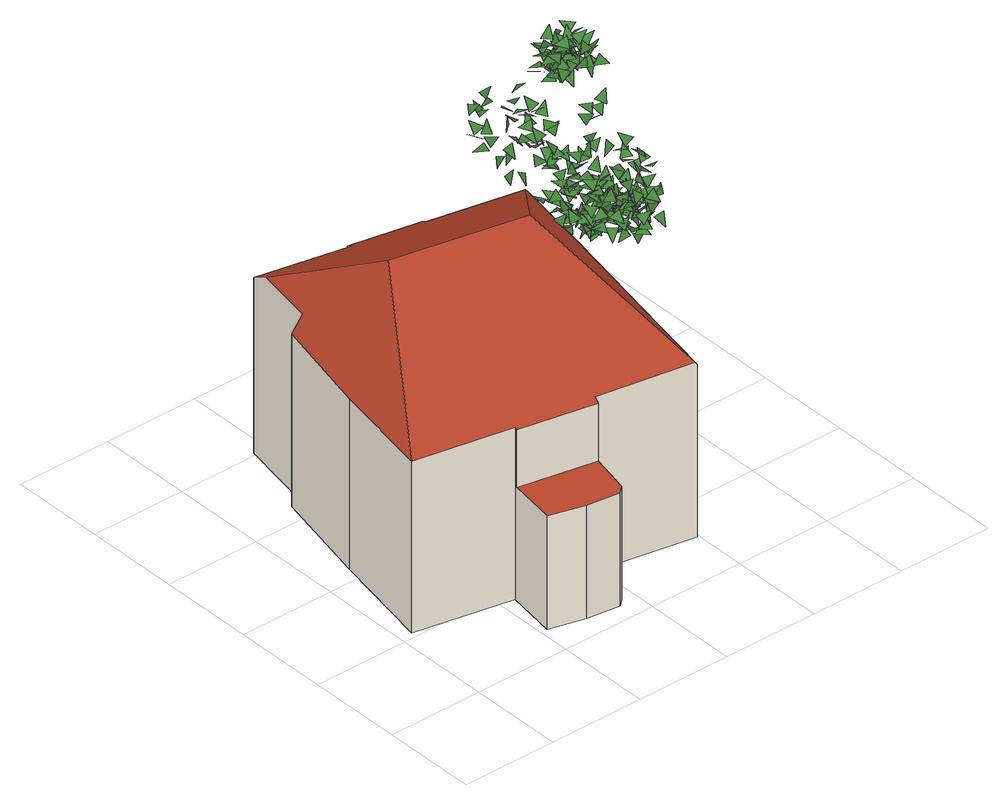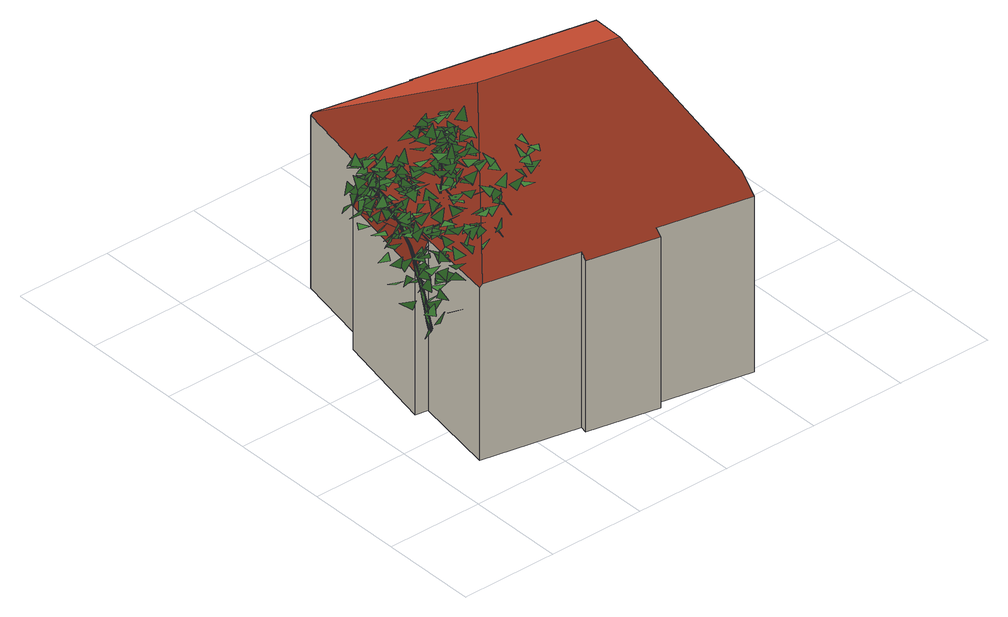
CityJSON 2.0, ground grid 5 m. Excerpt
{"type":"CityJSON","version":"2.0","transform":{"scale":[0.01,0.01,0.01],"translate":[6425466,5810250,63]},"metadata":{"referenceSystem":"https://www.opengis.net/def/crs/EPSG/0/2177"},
"CityObjects":{
"building1":{"type":"Building","attributes":{"name":"Buildings_nowe","BREC_BuildingHeightNN":"77.3","BREC_BuildingVolume":"2562.1","BREC_DSRoof":"1000","BREC_EstimationError":"1.3","BREC_GroundArea":"233.0","BREC_GroundLevel":"63.2","BREC_HighestRoof":"77.3","BREC_LRGST_BC_ROOF_NAME":"czterospadowy","BREC_LRGST_BC_ROOF_TYPE":"1040","BREC_LowestRoof":"69.2","BREC_Method":"2000","BREC_RoofHeightRef":"1000","BREC_RoofMain":"1040","BREC_RoofNames":"czterospadowy;plaski;jednospadowy","DATA":"2019-04-18","E_DTUTW":"2003-07-21","E_DTW":"2019-01-09","E_EWID":"1","E_IDG5":"0020.AR_40.13.1_BUD","E_LKON_N":"2","E_LKON_P":"1","E_RFUN_NAZWA":"budynki mieszkalne","E_RFUN_OZN":"m","E_ROK_BUD":"9999-01-01","E_STATUS":"1342997","E_STATUS_OP":"wybudowany","GOOGLE_URL":"https://www.google.com/maps/@52.4190872,16.9044679,205a,35y,39.45t/data=!3m1!1e3","POW_BUD":"233.07","SD_P":"2.0135499787837374","S_DTNMPT_L1":"2019-03-23","S_DTUOB_L1":"2020-02-13","S_DTUOB_L2":"2018-10-04","S_SEKCJA":"6.178.11.24.3","S_WYS_L1":"11.33","S_WYS_PODST_L1":"63.17","S_ZMO":"EGiB bez zmian","S_ZMO_L1":"EGiB bez zmian","S_ZMO_L2":"EGiB bez zmian","S_ZNMPT":"NMPT ISOK 2012"},"geometry":[{"type":"Solid","lod":"2","boundaries":[[[[0,1,2,3,4,5]],[[6,7,8,9]],[[10,11,12,13]],[[14,15,16,17,6,9]],[[18,19,20,21,22,23]],[[24,1,0,25,26]],[[22,4,27,23]],[[16,21,20,17]],[[28,29,30,15,14]],[[2,1,24,31]],[[32,33,34,35,36]],[[36,35,37,38,39]],[[40,10,13,41]],[[42,40,41,43]],[[25,42,43,26]],[[12,11,44,45,46]],[[39,38,47,48,49,50]],[[49,29,28,50]],[[51,48,47,33]],[[46,45,51,33,32]],[[4,3,52,27]],[[3,2,31,52]],[[37,34,33,47,38]],[[34,37,35]],[[36,39,50,28,14,9,8,53,18,23,27,52,31,24,26,43,41,13,12,46,32]],[[7,54,53,8]],[[54,19,18,53]],[[55,44,11,10,40,42,25,0,5]],[[21,16,15,30,55,5,4,22]],[[44,55,30,29,49,48,51,45]],[[7,6,17,20,19,54]]]],"semantics":{"surfaces":[{"type":"RoofSurface","Area":"41.3","RoofOrientation":"281.6","RoofPitch":"32.0","ZMax":"14.1","ZMaxASL":"77.3","ZMin":"9.1","ZMinASL":"72.3"},{"type":"WallSurface"},{"type":"RoofSurface","Area":"4.2","RoofOrientation":"101.6","RoofPitch":"24.5","ZMax":"9.0","ZMaxASL":"72.2","ZMin":"7.6","ZMinASL":"70.8"},{"type":"GroundSurface"},{"type":"RoofSurface","Area":"95.8","RoofOrientation":"11.2","RoofPitch":"58.2","ZMax":"14.1","ZMaxASL":"77.3","ZMin":"9.2","ZMinASL":"72.3"},{"type":"RoofSurface","Area":"97.8","RoofOrientation":"191.2","RoofPitch":"57.4","ZMax":"14.1","ZMaxASL":"77.3","ZMin":"9.1","ZMinASL":"72.3"},{"type":"RoofSurface","Area":"50.9","RoofOrientation":"101.1","RoofPitch":"40.7","ZMax":"14.1","ZMaxASL":"77.3","ZMin":"9.1","ZMinASL":"72.3"},{"type":"RoofSurface","Area":"10.5","RoofOrientation":"-1.0","RoofPitch":"90.0","ZMax":"6.0","ZMaxASL":"69.2","ZMin":"6.0","ZMinASL":"69.2"}],"values":[[0,1,1,1,1,1,1,1,1,1,1,1,1,1,1,1,1,1,1,1,1,1,2,2,3,1,1,4,5,6,7]]}}]},
"tree1":{"type":"SolitaryVegetationObject","attributes":{"crownarea":"288","modell_vol":"LIS","treeheight":"18.9"},"geometry":[{"type":"MultiSurface","lod":"2","boundaries":[[[56,57,58]],[[59,60,61]],[[62,63,64]],[[65,66,67]],[[68,69,70]],[[71,72,73]],[[74,75,76]],[[77,78,79]],[[80,81,82]],[[83,84,85]],[[86,87,88]],[[89,90,91]],[[92,93,94]],[[95,96,97]],[[98,99,100]],[[101,102,103]],[[104,105,106]],[[107,108,109]],[[110,111,112]],[[113,114,115]],[[116,117,118]],[[119,120,121]],[[122,123,124]],[[125,126,127]],[[128,129,130]],[[131,132,133]],[[134,135,136]],[[137,138,139]],[[140,141,142]],[[143,144,145]],[[146,147,148]],[[149,150,151]],[[152,153,154]],[[155,156,157]],[[158,159,160]],[[161,162,163]],[[164,165,166]],[[167,168,169]],[[170,171,172]],[[173,174,175]],[[176,177,178]],[[179,180,181]],[[182,183,184]],[[185,186,187]],[[188,189,190]],[[191,192,193]],[[194,195,196]],[[197,198,199]],[[200,201,202]],[[203,204,205]],[[206,207,208]],[[209,210,211]],[[212,213,214]],[[215,216,217]],[[218,219,220]],[[221,222,223]],[[224,225,226]],[[227,228,229]],[[230,231,232]],[[233,234,235]],[[236,237,238]],[[239,240,241]],[[242,243,244]],[[245,246,247]],[[248,249,250]],[[251,252,253]],[[254,255,256]],[[257,258,259]],[[260,261,262]],[[263,264,265]],[[266,267,268]],[[269,270,271]],[[272,273,274]],[[275,276,277]],[[278,279,280]],[[281,282,283]],[[284,285,286]],[[287,288,289]],[[290,291,292]],[[293,294,295]],[[296,297,298]],[[299,300,301]],[[302,303,301]],[[304,305,306]],[[307,308,309]],[[310,311,312]],[[299,301,303]],[[313,314,315]],[[301,300,302]],[[316,317,318]],[[319,320,321]],[[322,323,324]],[[325,326,327]],[[328,329,330]],[[299,303,331]],[[331,332,299]],[[299,333,300]],[[334,335,336]],[[303,302,337]],[[331,303,337]],[[338,339,340]],[[341,342,343]],[[302,300,344]],[[345,346,347]],[[348,349,350]],[[351,299,332]],[[352,353,354]],[[355,356,357]],[[332,331,337]],[[299,351,333]],[[337,302,344]],[[300,333,344]],[[358,359,360]],[[361,362,363]],[[364,365,366]],[[367,368,369]],[[332,370,351]],[[371,372,373]],[[374,333,351]],[[375,376,377]],[[344,378,337]],[[379,380,381]],[[378,344,333]],[[332,337,370]],[[370,382,351]],[[382,374,351]],[[383,384,385]],[[386,387,388]],[[378,389,337]],[[374,378,333]],[[390,391,392]],[[337,389,370]],[[393,394,395]],[[396,397,398]],[[399,400,401]],[[402,403,404]],[[405,406,407]],[[408,409,410]],[[411,412,413]],[[414,415,416]],[[417,370,389]],[[418,419,420]],[[382,370,417]],[[421,422,423]],[[424,425,426]],[[427,428,429]],[[374,382,430]],[[431,382,417]],[[378,374,430]],[[432,433,434]],[[389,378,435]],[[417,389,436]],[[382,431,430]],[[437,438,439]],[[440,441,442]],[[443,444,445]],[[436,389,435]],[[378,430,435]],[[446,447,448]],[[449,450,451]],[[452,453,454]],[[455,431,417]],[[430,431,456]],[[417,436,457]],[[458,459,460]],[[461,462,463]],[[464,465,466]],[[436,435,457]],[[467,468,455,469]],[[470,471,472]],[[435,430,473]],[[474,475,476]],[[477,478,479]],[[456,431,455,480]],[[481,482,483]],[[484,485,486]],[[480,455,417,457]],[[430,456,473]],[[487,488,489]],[[490,491,492]],[[457,435,493]],[[435,473,493]],[[494,495,496]],[[497,498,499]],[[500,501,502]],[[503,504,505]],[[506,507,508]],[[509,510,511]],[[512,513,514]],[[515,516,517]],[[518,519,520]],[[456,480,521]],[[522,523,524]],[[525,526,527]],[[480,457,528]],[[529,456,521]],[[473,456,530]],[[493,473,530]],[[521,480,528]],[[456,529,530]],[[457,493,531]],[[532,533,534]],[[535,536,537]],[[538,539,540]],[[528,457,531]],[[541,542,543]],[[544,545,546]],[[493,530,531]],[[547,548,549]],[[550,551,552]],[[553,521,528]],[[529,554,530]],[[555,556,557]],[[558,559,560]],[[561,562,563]],[[529,521,553]],[[564,565,566]],[[567,568,569]],[[554,529,553]],[[570,553,528]],[[554,571,530]],[[572,573,574]],[[575,576,577]],[[578,579,580]],[[581,582,583]],[[584,585,586]],[[531,530,571]],[[528,531,587]],[[588,589,590]],[[591,592,593]],[[594,595,596]],[[528,587,570]],[[597,598,599]],[[600,601,602]],[[531,571,587]],[[603,604,605]],[[606,607,608]],[[609,553,570]],[[610,611,612]],[[554,613,571]],[[614,615,616]],[[554,553,613]],[[617,618,619]],[[620,621,622]],[[623,624,625]],[[626,627,628]],[[629,630,631]],[[632,609,570]],[[633,634,635]],[[613,553,609]],[[636,637,638]],[[613,639,571]],[[640,641,642]],[[643,644,645]],[[646,647,648]],[[649,650,651]],[[652,653,654]],[[570,587,632]],[[655,656,657]],[[658,659,660]],[[661,632,587]],[[662,663,664]],[[587,571,661]],[[665,666,667]],[[668,669,670]],[[671,672,673]],[[674,675,676]],[[677,678,679]],[[571,639,661]],[[680,681,682]],[[683,684,685]],[[686,687,688]],[[689,690,691]],[[692,693,694,695]],[[696,609,632]],[[697,698,699]],[[700,701,702]],[[613,609,696]],[[703,704,705]],[[706,707,708]],[[709,710,711]],[[712,713,714]],[[715,716,717]],[[718,719,720]],[[721,722,723]],[[639,613,724]],[[725,726,727]],[[728,613,696]],[[729,730,731]],[[732,733,734]],[[613,728,724]],[[632,661,735]],[[696,632,736]],[[661,639,735]],[[737,694,738,739]],[[736,632,735]],[[639,724,735]],[[740,741,742]],[[743,744,745]],[[746,747,748]],[[749,750,751]],[[752,753,754]],[[755,756,757]],[[758,759,760]],[[761,696,736]],[[762,763,764]],[[765,766,767]],[[768,769,770]],[[771,772,773]],[[774,775,776]],[[776,775,777]],[[775,774,778]],[[775,778,777]],[[728,696,779]],[[780,781,782]],[[783,761,736]],[[784,785,786]],[[787,788,789]],[[790,791,792]],[[724,728,793]],[[736,735,783]],[[779,696,761]],[[794,795,796]],[[735,724,797]],[[774,776,798]],[[778,774,799]],[[800,801,802]],[[728,779,793]],[[803,804,805]],[[776,777,806]],[[777,778,806]],[[807,808,809]],[[799,774,798]],[[798,776,810]],[[724,793,797]],[[810,776,806]],[[778,799,806]],[[783,735,797]],[[811,812,813]],[[814,815,816]],[[817,818,819]],[[820,821,822]],[[823,824,825]],[[799,798,826]],[[779,761,827]],[[806,799,828]],[[829,830,831]],[[798,810,832]],[[810,806,833]],[[834,835,836]],[[837,799,826]],[[799,837,828]],[[761,783,838]],[[826,798,832]],[[839,840,841]],[[806,828,833]],[[832,810,833]],[[842,843,844]],[[845,846,847]],[[793,779,848]],[[849,779,827]],[[797,793,848]],[[783,797,850]],[[827,761,838]],[[851,852,853]],[[854,855,856]],[[857,858,859]],[[860,861,862]],[[863,864,865]],[[866,828,837]],[[867,826,832]],[[779,849,848]],[[868,832,833]],[[869,870,871]],[[872,873,874]],[[875,876,877]],[[837,826,867]],[[878,866,837]],[[879,880,881]],[[882,883,884]],[[838,783,850]],[[868,867,832]],[[833,828,866]],[[885,886,887]],[[888,889,890]],[[891,868,833]],[[892,893,894]],[[895,896,897]],[[878,837,867]],[[898,899,900]],[[797,848,850]],[[901,902,903]],[[904,905,906]],[[907,908,909]],[[833,866,891]],[[910,911,912]],[[913,914,915]],[[916,827,838]],[[917,918,919]],[[920,921,922]],[[923,924,925]],[[926,927,928]],[[929,867,868]],[[929,868,891]],[[930,931,932]],[[878,867,933]],[[866,878,934]],[[929,933,867]],[[891,866,935]],[[936,937,938]],[[939,929,891]],[[940,941,942]],[[849,827,943]],[[944,945,946]],[[934,878,933]],[[866,934,935]],[[947,916,838]],[[891,935,939]],[[948,949,950]],[[951,952,953]],[[954,955,956]],[[838,850,947]],[[848,849,957]],[[943,827,916]],[[933,958,934]],[[959,935,934]],[[850,848,960]],[[935,959,939]],[[961,962,963]],[[964,933,929]],[[965,966,967]],[[968,969,970]],[[958,971,934]],[[849,943,957]],[[971,959,934]],[[964,958,933]],[[959,972,939]],[[929,939,972]],[[973,974,975]],[[976,977,978]],[[979,980,981]],[[947,850,960]],[[848,957,960]],[[929,972,964]],[[982,983,984]],[[985,986,987]],[[971,988,959]],[[989,958,964]],[[959,990,972]],[[991,992,993]],[[971,958,989]],[[988,990,959]],[[994,989,964]],[[990,995,972]],[[964,972,995]],[[988,971,989]],[[964,995,994]],[[916,947,996]],[[943,916,997]],[[998,999,1000]],[[1001,1002,1003]],[[988,1004,990]],[[957,943,997]],[[1005,989,994]],[[990,1006,995]],[[1007,994,995]],[[947,960,1008]],[[1009,1010,1011]],[[988,989,1005]],[[1004,1012,990]],[[1012,1006,990]],[[997,916,996]],[[1007,1005,994]],[[1013,1014,1015]],[[1006,1007,995]],[[1016,1017,1018]],[[947,1008,996]],[[1004,988,1005]],[[1019,1020,1021]],[[960,957,1022]],[[1012,1023,1006]],[[1024,1005,1007]],[[1004,1005,1025]],[[1012,1004,1026]],[[1024,1027,1005]],[[1026,1023,1012]],[[1007,1006,1024]],[[1025,1005,1027]],[[1004,1025,1026]],[[1006,1023,1024]],[[1028,1029,1030]],[[1031,1026,1025]],[[1032,1027,1024]]]}]}
},
"vertices":[
[410,1910,1025],[347,1591,1029],[293,1602,941],[177,1075,930],[69,532,936],[526,1225,1428],[933,128,623],[896,96,623],[896,96,18],[933,128,18],[1288,1888,933],[1280,1850,957],[1280,1850,18],[1288,1888,18],[986,368,18],[986,368,948],[980,341,930],[980,341,623],[538,168,18],[538,168,623],[577,420,623],[577,420,930],[579,432,937],[579,432,18],[347,1591,18],[431,2018,957],[431,2018,18],[69,532,18],[1492,276,18],[1492,276,940],[1482,278,953],[293,1602,18],[1705,1317,18],[1705,1317,925],[1706,1317,922],[1770,1304,779],[1770,1304,18],[1661,778,781],[1655,751,782],[1655,751,18],[920,1961,933],[920,1961,18],[912,1923,957],[912,1923,18],[1767,1754,957],[1781,1751,940],[1781,1751,18],[1596,763,925],[1596,763,930],[1590,764,938],[1590,764,18],[1705,1317,930],[177,1075,18],[723,118,18],[723,118,623],[1224,1087,1428],
[1454,1672,1415],[1403,1720,1435],[1461,1725,1394],[1418,1723,1530],[1459,1780,1541],[1486,1733,1552],[1441,1716,1417],[1457,1772,1458],[1495,1714,1439],[1488,1671,1336],[1433,1716,1328],[1503,1725,1343],[1452,1712,1535],[1484,1774,1552],[1514,1742,1513],[1686,1167,1173],[1652,1165,1126],[1650,1227,1162],[1688,1171,1211],[1659,1182,1162],[1644,1226,1217],[1669,1133,1132],[1627,1182,1100],[1699,1169,1100],[1510,1678,1413],[1493,1729,1392],[1527,1735,1454],[1525,1704,1319],[1563,1695,1364],[1495,1712,1385],[1471,1716,1500],[1503,1778,1488],[1540,1737,1498],[1659,1209,1104],[1723,1190,1128],[1680,1165,1154],[1705,1124,1177],[1652,1165,1154],[1706,1176,1200],[1490,1693,1601],[1508,1761,1590],[1548,1731,1620],[1720,1035,1179],[1688,1097,1192],[1737,1088,1222],[1725,1146,1179],[1754,1133,1226],[1682,1131,1234],[1531,1697,1566],[1503,1746,1520],[1554,1761,1543],[1718,1146,1072],[1665,1190,1094],[1737,1192,1102],[1729,1203,1160],[1733,1165,1117],[1686,1218,1105],[1729,1148,1254],[1738,1133,1185],[1712,1184,1194],[1676,1143,1154],[1737,1173,1124],[1742,1158,1179],[1744,1152,1213],[1742,1118,1149],[1712,1167,1151],[1750,1120,1237],[1706,1158,1241],[1738,1144,1305],[1791,1086,1154],[1761,1075,1105],[1721,1105,1158],[1578,1671,1264],[1554,1693,1200],[1580,1733,1230],[1718,1205,1270],[1667,1244,1239],[1738,1248,1239],[1744,1237,1302],[1714,1231,1251],[1691,1284,1294],[1721,1237,1307],[1661,1275,1317],[1731,1292,1319],[1738,1220,1298],[1784,1203,1328],[1720,1176,1352],[1821,1033,1109],[1797,1075,1077],[1759,1056,1138],[1659,1563,1332],[1680,1527,1369],[1608,1537,1377],[1622,1672,1315],[1606,1635,1256],[1595,1703,1275],[1669,1469,1028],[1720,1444,1036],[1669,1424,1083],[1812,1099,1041],[1740,1094,1041],[1787,1120,1088],[1644,1488,1081],[1627,1556,1096],[1686,1525,1066],[1635,1682,1160],[1591,1646,1117],[1614,1714,1119],[1835,1109,1328],[1803,1095,1283],[1763,1107,1341],[1750,1071,1228],[1806,1112,1215],[1821,1060,1226],[1708,1241,1007],[1780,1250,1006],[1761,1227,1055],[1721,1427,1022],[1706,1433,951],[1676,1471,985],[1644,1452,1105],[1706,1480,1132],[1714,1439,1094],[1776,1022,1264],[1804,1075,1303],[1844,1048,1270],[1748,1354,1026],[1708,1382,996],[1712,1401,1066],[1799,1199,1183],[1763,1220,1145],[1755,1248,1211],[1837,1126,1079],[1765,1129,1066],[1804,1101,1119],[1803,1207,1104],[1765,1231,1068],[1752,1242,1139],[1752,1137,1258],[1808,1077,1283],[1823,1137,1243],[1816,1084,1179],[1754,1112,1200],[1823,1135,1204],[1840,992,1088],[1793,1046,1088],[1844,1058,1117],[1771,1227,1205],[1714,1271,1219],[1786,1278,1228],[1672,1431,1334],[1695,1488,1296],[1735,1446,1302],[1691,1508,900],[1646,1559,924],[1706,1529,953],[1725,1273,973],[1737,1335,1007],[1778,1320,972],[1821,1018,1136],[1804,1056,1177],[1867,1020,1192],[1646,1539,1554],[1663,1589,1507],[1708,1561,1526],[1767,1167,985],[1772,1220,1034],[1818,1186,1034],[1769,1131,1100],[1780,1201,1113],[1827,1169,1121],[1737,1209,1228],[1780,1252,1188],[1806,1231,1234],[1844,1112,1058],[1787,1154,1039],[1803,1160,1094],[1680,1584,1479],[1622,1625,1490],[1688,1638,1460],[1710,1459,1245],[1663,1508,1266],[1727,1512,1234],[1795,1054,1205],[1814,1109,1164],[1859,1086,1194],[1861,1012,1102],[1810,1041,1105],[1855,1056,1158],[1776,1273,1021],[1782,1259,966],[1761,1325,977],[1869,1069,1056],[1844,1086,992],[1814,1086,1058],[1804,1254,1337],[1804,1216,1275],[1767,1259,1277],[1857,1129,1183],[1816,1163,1160],[1801,1135,1226],[1676,1735,1181],[1623,1716,1171],[1637,1731,1239],[1735,1276,951],[1776,1314,996],[1803,1271,972],[1740,1250,1202],[1795,1295,1190],[1810,1241,1187],[1744,1344,1237],[1712,1391,1194],[1782,1373,1205],[1806,1090,1264],[1806,1143,1313],[1859,1112,1273],[1740,1439,904],[1703,1480,896],[1737,1486,958],[1676,1761,1343],[1631,1725,1339],[1650,1740,1407],[1699,1480,1319],[1695,1529,1371],[1746,1514,1322],[1631,1667,1524],[1644,1733,1498],[1691,1704,1511],[1614,1738,1473],[1657,1784,1437],[1672,1729,1432],[1897,995,1239],[1838,1029,1264],[1882,1026,1302],[1812,1269,1017],[1748,1280,1047],[1816,1282,1073],[1765,1422,949],[1705,1459,947],[1767,1461,907],[1714,1435,1170],[1754,1469,1119],[1782,1425,1143],[1853,1139,1154],[1855,1139,1154],[1859,1088,1181],[1855,1141,1156],[1853,1141,1156],[1731,1457,919],[1718,1527,921],[1767,1488,953],[1693,1740,1360],[1672,1691,1407],[1659,1761,1402],[1837,1282,1230],[1791,1290,1198],[1787,1329,1256],[1869,1078,1198],[1823,1114,1241],[1878,1112,1262],[1678,1669,1277],[1652,1727,1311],[1697,1737,1279],[1738,1446,1196],[1795,1444,1185],[1772,1399,1236],[1837,1244,1060],[1782,1210,1090],[1846,1231,1115],[1921,1101,1070],[1855,1120,1043],[1863,1033,1100],[1676,1623,1484],[1689,1672,1537],[1731,1623,1503],[1853,1156,1149],[1852,1192,1132],[1855,1192,1130],[1886,1082,1102],[1840,1058,1128],[1904,1043,1158],[1853,1192,1132],[1744,1586,1349],[1710,1610,1311],[1710,1642,1375],[1842,1086,1156],[1846,1156,1173],[1887,1141,1138],[1855,1192,1132],[1818,1131,1111],[1884,1158,1132],[1886,1105,1109],[1882,1127,1111],[1918,1112,1153],[1850,1088,1164],[1853,1192,1130],[1716,1512,1270],[1752,1559,1311],[1771,1497,1281],[1684,1650,1070],[1674,1695,1124],[1723,1703,1094],[1705,1684,1592],[1657,1714,1547],[1708,1740,1552],[1938,1044,1275],[1874,1044,1243],[1878,1080,1286],[1740,1467,1130],[1727,1535,1139],[1789,1499,1136],[1716,1640,1349],[1663,1680,1375],[1735,1678,1386],[1852,1244,1107],[1938,1077,1326],[1884,1069,1279],[1869,1092,1330],[1855,1242,1104],[1789,1261,1105],[1818,1318,1073],[1857,1280,1088],[1857,1244,1107],[1886,1103,1215],[1838,1135,1220],[1891,1152,1266],[1853,1242,1104],[1903,1133,1090],[1835,1118,1105],[1887,1154,1141],[1884,1126,1196],[1846,1126,1258],[1886,1175,1224],[1855,1244,1107],[1776,1422,1083],[1746,1486,1087],[1808,1459,1056],[1721,1556,1230],[1733,1612,1271],[1772,1569,1279],[1880,1190,1202],[1874,1193,1130],[1842,1233,1156],[1812,1305,1104],[1778,1359,1136],[1848,1348,1119],[1667,1688,1285],[1725,1731,1286],[1738,1676,1271],[1863,1305,1072],[1816,1335,1058],[1821,1322,1128],[1806,1456,1183],[1744,1442,1217],[1801,1486,1232],[1952,1071,1170],[1912,1075,1128],[1884,1069,1194],[1863,1220,1053],[1823,1239,1092],[1884,1210,1121],[1852,1295,1081],[1676,1729,1417],[1725,1755,1405],[1733,1691,1434],[1852,1367,1305],[1833,1325,1249],[1808,1378,1249],[1938,1148,1104],[1865,1150,1102],[1887,1116,1143],[1727,1548,874],[1799,1548,864],[1784,1533,917],[1857,1293,1079],[1853,1293,1077],[1908,1195,1194],[1859,1167,1200],[1876,1207,1258],[1859,1295,1081],[1855,1297,1083],[1918,1214,1132],[1867,1197,1109],[1863,1218,1179],[1823,1346,1143],[1780,1403,1154],[1852,1391,1166],[1804,1395,1049],[1861,1390,1053],[1823,1367,1111],[1808,1488,892],[1814,1491,836],[1771,1542,864],[1950,1099,1117],[1882,1075,1113],[1918,1112,1162],[1846,1188,1373],[1878,1242,1343],[1912,1199,1349],[1862,1340,1052],[1865,1341,1047],[1867,1344,1053],[1895,1133,1032],[1872,1182,1079],[1925,1192,1060],[1948,1163,1138],[1901,1163,1102],[1886,1186,1170],[1812,1320,1134],[1850,1367,1098],[1884,1325,1117],[1820,1288,1043],[1853,1348,1066],[1882,1322,1022],[1821,1512,1694],[1791,1535,1632],[1787,1559,1699],[1870,1341,1047],[1765,1650,1769],[1808,1616,1782],[1757,1620,1833],[1782,1478,1083],[1816,1537,1105],[1829,1467,1115],[1863,1342,1051],[1801,1425,855],[1869,1439,877],[1831,1425,921],[1876,1424,985],[1848,1427,934],[1804,1431,990],[1897,1227,1273],[1838,1258,1302],[1904,1282,1285],[1899,1273,1007],[1852,1303,996],[1878,1314,1062],[1872,1342,1051],[1840,1427,858],[1804,1440,902],[1863,1401,923],[1771,1610,1424],[1740,1657,1428],[1795,1652,1477],[1810,1359,1058],[1870,1399,1060],[1880,1344,1047],[1820,1589,1185],[1778,1603,1145],[1771,1638,1207],[1929,1075,1247],[1906,1141,1243],[1952,1131,1211],[1774,1729,1192],[1742,1686,1237],[1746,1755,1234],[1921,1320,1151],[1901,1278,1117],[1853,1299,1170],[1918,1265,992],[1852,1293,1000],[1887,1307,1043],[1825,1597,1000],[1784,1597,958],[1772,1646,1011],[1867,1390,1015],[1759,1644,1652],[1742,1708,1624],[1801,1667,1616],[1897,1126,1337],[1938,1178,1313],[1955,1127,1298],[1872,1391,1019],[1869,1386,1011],[1874,1384,1013],[1876,1390,1017],[1818,1576,1758],[1814,1574,1701],[1787,1635,1730],[1882,1290,1143],[1850,1335,1153],[1908,1333,1194],[1863,1497,1047],[1810,1510,1000],[1818,1552,1038],[1863,1425,911],[1821,1465,904],[1857,1471,966],[1967,1044,1047],[1927,1075,1100],[1985,1080,1105],[1793,1712,1320],[1737,1725,1315],[1769,1757,1369],[1772,1563,1790],[1837,1597,1790],[1840,1540,1784],[1872,1425,970],[1874,1420,966],[1755,1689,1711],[1821,1663,1692],[1799,1640,1741],[1833,1533,1694],[1787,1580,1662],[1831,1584,1718],[1925,1082,1368],[1935,1144,1334],[1984,1120,1347],[1774,1684,1234],[1737,1738,1264],[1804,1714,1273],[1919,1161,1275],[1916,1201,1334],[1955,1205,1273],[1878,1429,973],[1882,1420,968],[1769,1629,1337],[1801,1669,1362],[1833,1605,1360],[1838,1531,936],[1825,1578,906],[1820,1586,977],[1933,1229,1009],[1874,1237,1053],[1942,1261,1056],[1827,1418,1002],[1855,1473,966],[1891,1427,970],[1886,1226,1205],[1912,1288,1185],[1946,1242,1170],[1884,1424,972],[1806,1654,1143],[1780,1703,1098],[1789,1723,1151],[1995,1095,1181],[1938,1092,1194],[1982,1094,1251],[1904,1474,1013],[1859,1448,989],[1842,1480,1051],[1765,1671,1756],[1787,1737,1739],[1821,1672,1739],[1942,1150,1375],[1912,1209,1403],[1970,1197,1364],[1925,1137,1168],[1927,1190,1190],[1991,1158,1183],[1748,1708,1236],[1804,1733,1200],[1818,1688,1232],[1884,1459,923],[1799,1623,1649],[1855,1612,1647],[1825,1601,1713],[1886,1454,919],[1842,1544,1788],[1793,1593,1805],[1859,1580,1830],[1933,1384,947],[1910,1397,896],[1863,1401,951],[1929,1237,1077],[1901,1227,1126],[1969,1246,1138],[1980,1131,1138],[1936,1110,1170],[1995,1129,1207],[1844,1663,1609],[1829,1620,1577],[1797,1680,1558],[1786,1661,1720],[1793,1727,1745],[1833,1667,1754],[1889,1461,928],[1831,1614,1688],[1774,1655,1669],[1838,1669,1703],[2016,1152,1098],[1944,1146,1085],[1957,1173,1134],[1895,1452,919],[1838,1648,1694],[1870,1625,1735],[1801,1629,1752],[1895,1520,1153],[1831,1539,1128],[1844,1565,1177],[1867,1520,866],[1801,1550,864],[1869,1576,872],[1780,1620,1624],[1842,1620,1586],[1850,1631,1641],[1952,1126,1032],[1933,1193,1041],[1991,1184,1043],[1837,1518,894],[1820,1586,906],[1872,1572,923],[1903,1275,1317],[1944,1307,1366],[1955,1252,1320],[1897,1457,926],[1959,1180,1198],[1919,1193,1237],[1976,1237,1237],[1816,1559,1073],[1820,1629,1085],[1869,1603,1100],[1914,1437,860],[1846,1454,845],[1893,1476,896],[1831,1629,1281],[1801,1665,1315],[1852,1629,1351],[1895,1554,1673],[1829,1535,1652],[1853,1572,1707],[1891,1457,1232],[1844,1459,1264],[1903,1480,1300],[1906,1290,1196],[1904,1348,1236],[1959,1310,1209],[1931,1380,1098],[1876,1397,1088],[1908,1427,1145],[1823,1633,1799],[1789,1678,1796],[1848,1688,1837],[1903,1490,1690],[1833,1497,1711],[1895,1495,1747],[1876,1589,1748],[1865,1623,1703],[1850,1625,1719],[1816,1629,1756],[1897,1503,887],[1944,1356,1088],[1889,1342,1105],[1929,1378,1154],[1878,1506,970],[1904,1480,909],[1872,1525,902],[1835,1501,1170],[1889,1540,1143],[1906,1497,1177],[1938,1261,1356],[1904,1320,1336],[1974,1303,1337],[1942,1184,1326],[1967,1237,1368],[2001,1188,1328],[1859,1588,1735],[1801,1627,1748],[1872,1640,1747],[1914,1495,841],[1848,1476,862],[1897,1520,890],[1882,1548,855],[1925,1531,889],[1861,1512,915],[1831,1691,1618],[1772,1733,1616],[1842,1746,1611],[1908,1495,883],[1982,1276,1396],[1944,1290,1354],[1936,1329,1413],[1901,1497,881],[1876,1544,1781],[1820,1584,1801],[1889,1599,1786],[1972,1335,1017],[1918,1316,1019],[1940,1350,1079],[1912,1499,890],[1904,1505,892],[1820,1599,1728],[1872,1644,1713],[1889,1591,1715],[1923,1473,1694],[1861,1508,1701],[1918,1499,1745],[1878,1518,1175],[1848,1569,1217],[1916,1552,1200],[1859,1620,1752],[1846,1672,1732],[1865,1672,1801],[1880,1706,1671],[1829,1708,1643],[1827,1740,1705],[1989,1393,964],[1931,1395,923],[1919,1395,979],[1948,1505,1686],[1903,1465,1649],[1895,1505,1709],[1835,1593,1728],[1899,1614,1707],[1901,1565,1735],[1918,1544,853],[1929,1290,1068],[1957,1337,1081],[2001,1280,1070],[1870,1640,1649],[1872,1669,1598],[1844,1706,1652],[1837,1695,1635],[1901,1669,1654],[1859,1652,1690],[1837,1714,1183],[1814,1727,1249],[1859,1759,1205],[1891,1593,1716],[1880,1567,1720],[1891,1593,1718],[1893,1593,1718],[1893,1593,1716],[1921,1539,845],[1865,1642,1696],[1823,1701,1688],[1884,1678,1656],[1923,1546,860],[1948,1518,1758],[1895,1531,1741],[1903,1533,1813],[2001,1376,1064],[1944,1373,1019],[1935,1407,1064],[1969,1237,1237],[1961,1290,1258],[2021,1256,1283],[1931,1537,849],[1844,1599,1694],[1908,1627,1715],[1914,1582,1679],[1933,1540,857],[1903,1620,1709],[1903,1618,1709],[1938,1580,840],[1919,1603,791],[1870,1605,843],[1989,1416,1270],[1919,1397,1256],[1953,1429,1313],[1904,1618,1709],[1921,1610,1601],[1901,1586,1535],[1880,1642,1575],[1904,1618,1711],[1984,1292,1138],[1944,1327,1158],[2010,1346,1177],[1927,1648,1745],[1872,1638,1728],[1878,1684,1782],[1870,1646,1571],[1855,1712,1594],[1903,1710,1560],[1944,1327,979],[1985,1388,985],[2014,1342,962],[1903,1638,1784],[1918,1618,1716],[1893,1671,1720],[1916,1642,1696],[1938,1591,824],[1918,1640,1696],[1908,1552,1775],[1893,1593,1811],[1957,1563,1828],[1918,1642,1698],[1919,1640,1696],[1880,1640,1764],[1923,1663,1818],[1923,1605,1775],[1916,1640,1696],[1946,1593,834],[1876,1682,1171],[1853,1746,1145],[1910,1735,1138],[1984,1552,1715],[1929,1588,1684],[1916,1565,1735],[1914,1672,1630],[1852,1678,1667],[1921,1693,1682],[1953,1580,821],[1942,1584,817],[1955,1586,830],[1893,1669,1624],[1889,1706,1564],[1904,1737,1611],[1995,1382,860],[1944,1429,879],[1999,1444,894],[1940,1508,1415],[1906,1559,1452],[1976,1546,1439],[1897,1731,1539],[1846,1716,1588],[1912,1746,1594],[1910,1529,1684],[1946,1561,1718],[1980,1512,1677],[1929,1659,1677],[1927,1661,1679],[1929,1661,1679],[1889,1638,1635],[1901,1674,1677],[1952,1623,1667],[2004,1465,1677],[1938,1493,1682],[1969,1495,1732],[1918,1493,1402],[1965,1535,1366],[1989,1495,1398],[1927,1661,1677],[1974,1569,1779],[1927,1580,1724],[1927,1622,1762],[1918,1708,1024],[1863,1755,1021],[1906,1735,1073],[1878,1652,1586],[1929,1676,1632],[1946,1631,1601],[1921,1720,1620],[1933,1689,1573],[1880,1737,1562],[1931,1659,1679],[1944,1484,1222],[1925,1531,1247],[1997,1520,1256],[1959,1654,1709],[1910,1654,1679],[1904,1688,1743],[1865,1682,1654],[1914,1729,1632],[1936,1682,1650],[1938,1665,1164],[1927,1648,1094],[1904,1697,1109],[1938,1648,1707],[1942,1637,1635],[1908,1682,1650],[1952,1576,1022],[1889,1612,1034],[1957,1633,1026],[2014,1484,821],[1963,1514,779],[1957,1529,834],[1955,1456,1426],[1952,1525,1441],[2004,1505,1449],[1965,1635,794],[1912,1688,834],[1867,1738,860],[1938,1727,866],[1944,1672,968],[1936,1644,902],[1914,1697,907],[1935,1665,1735],[1946,1622,1679],[1927,1672,1664],[1995,1491,906],[1942,1497,928],[1993,1510,975],[1942,1680,1660],[1925,1586,1611],[1918,1650,1641],[1972,1627,1647],[1940,1680,1658],[1940,1678,1658],[1942,1678,1658],[1952,1672,1603],[1984,1657,1649],[1914,1644,1656],[1942,1678,1660],[1946,1654,1758],[1993,1633,1784],[1929,1610,1813],[1970,1627,785],[1944,1542,1758],[1938,1595,1777],[1997,1561,1805],[1970,1633,804],[1912,1603,836],[1952,1659,817],[1980,1610,813],[1963,1544,1707],[1938,1535,1760],[2010,1544,1762],[1961,1680,1656],[1912,1686,1709],[1927,1727,1650],[1980,1623,791],[1952,1699,1639],[1953,1695,1637],[1982,1627,802],[1914,1744,1692],[1969,1748,1715],[1918,1723,1762],[1953,1699,1639],[2021,1574,1241],[1991,1580,1192],[1950,1576,1251],[2023,1512,1513],[2006,1486,1449],[1978,1535,1462],[1952,1697,1637],[1955,1695,1639],[1993,1586,1109],[1940,1606,1098],[1972,1640,1153],[1940,1672,783],[1989,1691,806],[1933,1693,851],[1961,1710,1652],[1936,1742,1613],[1919,1761,1679],[2019,1591,1332],[1984,1599,1286],[1953,1616,1351],[1961,1716,1547],[1921,1701,1488],[1948,1761,1515],[1963,1712,1615],[1963,1714,1616],[1965,1710,1615],[2029,1574,1703],[1967,1588,1671],[1978,1623,1715],[1965,1714,1616],[1967,1710,1616],[1991,1680,779],[1997,1676,768],[2012,1618,1607],[1967,1667,1583],[1974,1669,1639],[1980,1663,1705],[1919,1703,1699],[1991,1718,1698],[1974,1725,1590],[1974,1729,1592],[1978,1725,1594],[1978,1729,1594],[1999,1680,789],[1955,1682,1743],[1946,1735,1790],[1999,1688,1781],[1976,1723,1590],[1963,1633,902],[1969,1684,951],[2016,1655,906],[2021,1667,734],[1955,1635,732],[1993,1667,785],[2004,1701,1641],[1970,1708,1594],[1953,1752,1649],[2010,1674,785],[1997,1737,1573],[1995,1740,1575],[1991,1737,1569],[1995,1735,1569],[1991,1740,1571],[1989,1704,1567],[1944,1759,1564],[2016,1754,1564],[2010,1750,1550],[2006,1755,1552]
]}
